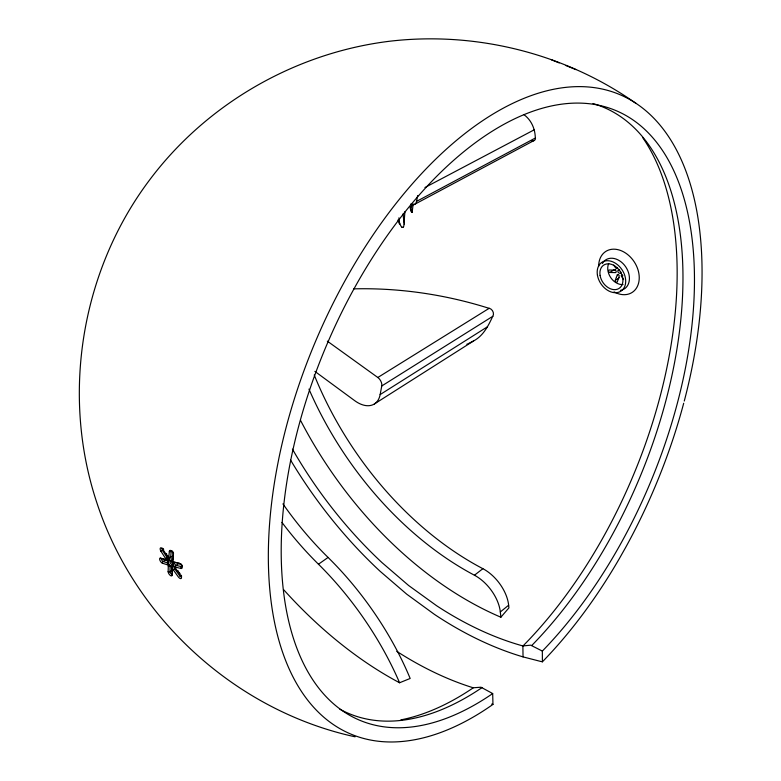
<?xml version="1.0" encoding="UTF-8"?>
<svg xmlns="http://www.w3.org/2000/svg" width="781" height="781" viewBox="0 0 781 781"><rect width="100%" height="100%" fill="white"/><g stroke="black" fill="none" stroke-linecap="round" stroke-linejoin="round"><path stroke-width="1.17" d="M172.347 569.583L172.396 568.207A1.289 0.986 0.2 0 0 172.298 569.613L172.162 573.732A1.289 1.006 -1.4 0 0 172.132 575.089A2.987 1.289 55.3 0 1 170.102 575.255A2.987 1.289 55.3 0 1 168.14 571.633L168.286 566.157A2.997 1.347 56.1 0 1 170.375 565.942A2.997 1.347 56.1 0 1 172.298 569.613L172.25 572.99M172.132 575.089L172.162 573.732M404.978 211.602A219.481 156.542 56.5 0 0 404.148 222.936L404.08 224.069M170.649 557.234L171.176 551.435A1.298 0.957 3.9 0 1 169.34 551.298L168.823 557.117A1.289 0.966 2.5 0 0 170.649 557.234L172.621 555.965M172.855 560.573L173.392 554.764A1.298 0.957 4.1 0 1 173.48 553.407L172.952 559.206A1.298 0.966 2.6 0 0 172.855 560.573A2.987 1.425 57.4 0 1 170.697 560.846A2.987 1.425 57.4 0 1 168.852 557.146M412.124 212.471L413.159 204.163L410.132 207.58L410.943 211.27A7.722 6.463 -4.5 0 0 411.636 212.051L412.124 212.471A7.419 4.959 62.1 0 1 413.159 204.163M314.88 371.385L354.662 400.643A29.717 17.973 58.4 0 0 380.142 394.581L381.763 385.97A6.678 4.081 58.1 0 0 377.819 377.496L327.337 341.151M410.523 204.134A7.351 4.911 62.5 0 0 416.556 201.391L417.659 195.562M684.273 401.043L684.703 399.403A346.832 184.687 -67.2 0 0 595.649 87.823L593.082 87.472A346.832 184.687 -67.2 0 0 279.032 457.578L278.221 461.678A346.832 184.687 -67.2 0 0 392.413 741.979A346.559 184.541 -67.2 0 0 403.367 741.354A346.91 184.736 -67.2 0 0 440.543 732.558L442.202 731.934A346.832 184.687 -67.2 0 0 481.33 712.184A347.028 184.804 -67.2 0 0 492.957 704.413L492.694 693.557A330.646 175.852 -67.2 0 1 299.133 424.542A330.646 175.852 -67.2 0 1 644.501 129.168A330.646 175.852 -67.2 0 1 542.346 651.081L542.395 661.8L541.106 661.527M683.697 403.23L683.551 403.777A346.91 184.736 -67.2 0 1 625.64 547.461L619.831 557.761A346.832 184.687 -67.2 0 1 542.375 661.839M617.908 274.502L616.385 277.06M618.806 277.382L619.128 276.386A1.318 1.006 57.9 0 0 618.415 274.678A1.318 1.006 57.9 0 0 617.029 275.078M616.17 277.714L615.848 278.71M618.591 278.036L618.269 279.022M618.054 279.686L617.39 281.668A1.318 1.015 58.8 0 1 615.994 282.068A1.318 1.015 58.8 0 1 615.301 280.359L615.633 279.364M374.353 403.982L473.618 340.926C483.302 335.82 488.33 325.833 492.733 316.334L381.763 385.97M403.308 227.017L402.127 227.349M300.48 420.266A318.804 211.397 56.8 0 0 382.944 534.331C405.681 557.439 430.946 578.174 458.574 595.2A318.804 211.397 56.8 0 0 500.875 617.215L508.919 607.882L508.646 605.207A33.31 19.564 52.2 0 0 482.873 568.685A274.717 183.086 56.8 0 1 314.235 374.987M163.18 549.599A2.997 1.386 59.6 0 0 160.495 547.94A2.997 1.386 59.6 0 0 160.993 551.347L165.611 558.552A2.997 1.386 58 0 0 168.364 560.202A2.997 1.386 58 0 0 167.817 556.843L163.083 549.707L163.61 549.453M175.422 568.304L180.538 575.216A3.007 1.396 53.9 0 1 181.182 578.477A3.007 1.396 53.9 0 1 178.293 576.876L173.304 569.896A2.997 1.396 55.5 0 1 172.699 566.596A2.997 1.396 55.5 0 1 175.53 568.217M167.827 556.833L168.305 556.599L167.72 555.701M500.875 617.215L500.318 611.943L508.646 605.207M160.993 551.347L162.477 550.371A1.708 0.761 60.9 0 1 162.184 548.447A1.708 0.761 60.9 0 1 163.619 549.297M308.954 389.104A276.259 182.666 56.8 0 0 474.438 575.226L482.873 568.685M165.611 558.552L167.085 557.546A1.708 0.771 58.3 0 0 168.471 558.571A1.708 0.771 58.3 0 0 168.637 557.243M173.304 569.896L175.481 568.373M179.63 575.88L179.718 575.822A1.708 0.771 51.5 0 0 181.319 576.759A1.708 0.771 51.5 0 0 181.192 575.226M281.931 522.382A243.77 146.769 57.1 0 0 318.463 564.214L328.079 557.449A193.122 95.917 54.7 0 1 410.162 678.464L399.579 682.76C376.54 670.508 354.974 655.61 334.873 639.004A334.58 202.64 57.1 0 1 283.835 589.889M175.5 568.256L175.979 567.924A1.708 0.771 54.1 0 0 174.358 567.016A1.708 0.771 54.1 0 0 174.749 568.861L179.718 575.822M623.609 279.598L621.559 276.494L622.877 275.625M180.821 563.902A1.718 0.879 53.9 0 0 180.489 563.775L179.122 563.443L176.184 565.356A1.298 0.996 -73.5 0 0 175.598 567.123L180.987 568.48A3.026 1.503 55.4 0 0 182.002 566.352A3.026 1.503 55.4 0 0 179.181 563.306L173.792 561.959A3.007 1.445 56.2 0 0 172.855 564.058A3.007 1.445 56.2 0 0 175.598 567.123M171.908 570.423L169.955 571.702A1.279 0.996 -1.5 0 1 168.14 571.633M615.301 280.359L619.333 277.724M170.844 565.756L170.112 566.235A1.289 0.986 0.1 0 1 168.286 566.157M167.642 559.645L168.374 559.167M614.842 270.148A1.318 1.006 56.5 0 1 616.17 271.417A1.318 1.006 56.5 0 1 615.33 272.608L609.893 272.471A1.318 1.015 55.7 0 1 608.555 271.222A1.318 1.015 55.7 0 1 609.405 270.011L614.842 270.148L615.731 269.572M165.992 559.577L163.053 561.471A1.289 1.025 -69.7 0 0 162.438 563.218L167.359 564.78A2.987 1.337 57.4 0 0 168.208 562.74A2.987 1.337 57.4 0 0 165.552 559.645L160.632 558.093A2.978 1.279 58.1 0 0 159.851 560.094A2.978 1.279 58.1 0 0 162.438 563.218M609.893 272.471L613.925 269.865M380.142 394.581L487.442 326.79M377.819 377.496L489.121 308.339A297.376 209.132 12.5 0 0 353.783 288.863M473.618 340.926L468.385 343.601M416.556 201.391L535.317 138.032C535.161 128.953 531.431 120.128 523.953 114.661M533.804 140.639L414.174 204.573M424.962 187.508L534.194 129.822M466.833 344.236L467.614 343.933M540.784 661.458L523.036 656.889A342.088 223.932 56.8 0 1 434.47 614.403L406.676 594.136L380.113 571.282A342.088 223.932 56.8 0 1 290.581 460.087M181.944 565.063A1.718 0.879 53.9 0 1 181.553 566.703L176.184 565.356A1.708 0.82 55.2 0 1 174.593 563.618A1.708 0.82 55.2 0 1 175.12 562.437L179.122 563.443M292.416 449.114A326.712 213.613 56.9 0 0 381.929 562.554L408.629 585.506L436.608 605.724A326.712 213.613 56.9 0 0 522.889 645.946L530.719 645.165L542.346 651.081M492.957 704.413L491.679 704.091M355.091 736.805C235.677 710.788 134.459 618.386 96.707 502.29C60.986 394.62 81.214 270.929 149.386 180.245C206.272 104.127 294.486 53.176 388.694 41.354C475.16 30.947 564.975 53.225 636.144 103.492M166.9 560.123L161.989 558.581A1.289 1.025 -69.8 0 1 160.632 558.093M168.53 562.691A1.708 0.722 57.2 0 1 167.964 563.023L163.053 561.471A1.699 0.664 58.3 0 1 161.608 559.674A1.699 0.664 58.3 0 1 161.989 558.581M565.747 65.477L575.939 69.607M551.396 59.756L559.167 62.91M492.694 693.557L480.989 687.212L473.198 687.778A337.665 210.128 57 0 1 396.758 651.334M180.02 573.596L179.074 572.297M613.661 265.081L615.574 267.776A1.318 0.996 55.8 0 0 617.488 267.541M177.834 570.55L178.459 571.428M167.085 557.546L162.477 550.371M166.265 553.456L166.851 554.354M522.889 645.946L523.036 656.889M592.984 103.551A328.772 176.906 -67.2 0 1 680.173 325.628A328.772 176.906 -67.2 0 1 531.705 645.555M481.975 687.641A328.772 176.906 -67.2 0 1 339.833 709.168M642.763 137.72A334.707 181.983 -67.2 0 1 522.909 646.033M473.159 687.885A334.707 181.983 -67.2 0 1 400.907 719.867M489.16 308.202A5.906 5.662 33.7 0 1 492.87 316.412M535.473 138.052A6.443 3.759 20.8 0 1 531.47 141.127M474.438 575.226A33.476 19.496 52.3 0 1 500.318 611.943M328.079 557.449A242.344 147.336 57.1 0 1 282.927 503.891M318.463 564.214A194.069 95.35 54.8 0 1 399.579 682.76M402.039 227.417A9.948 8.474 -1.9 0 1 399.989 223.786M399.394 223.903A70.837 58.507 9.1 0 1 397.988 219.93M399.716 223.835A82.718 56.457 60.8 0 1 398.906 217.84M403.416 227.046A6.551 5.682 -9.8 0 0 403.904 225.27A18.148 15.581 -14.2 0 0 404.109 224.069M404.148 222.936A79.301 54.211 60.8 0 1 403.113 213.828M172.952 559.206A1.699 0.81 57.3 0 1 171.722 559.352A1.699 0.81 57.3 0 1 170.668 557.253M620.944 272.159A1.865 1.406 57.2 0 1 619.187 273.145A1.865 1.406 57.2 0 1 617.869 270.812A1.865 1.406 57.2 0 1 619.704 269.972M169.34 551.298A2.997 1.484 58.3 0 1 172.367 551.874M171.176 551.435A1.708 0.859 58.8 0 1 172.972 551.845M173.353 552.597A1.708 0.859 58.8 0 1 173.46 553.387M172.386 551.884A2.997 1.484 58.3 0 1 173.392 554.764M167.359 564.78A1.298 1.015 -71.2 0 1 167.964 563.033M167.31 560.358A1.708 0.722 57.2 0 1 167.524 560.543M168.032 561.158A1.708 0.722 57.2 0 1 168.305 561.666M172.22 567.465A1.708 0.732 55.1 0 0 170.941 565.903A1.708 0.732 55.1 0 0 170.112 566.235L169.955 571.702A1.699 0.674 53.8 0 0 170.99 573.596A1.699 0.674 53.8 0 0 172.21 573.898M173.099 564.263A2.392 1.093 56.4 0 1 171.127 564.038A2.392 1.093 56.4 0 1 169.994 560.983A2.392 1.093 56.4 0 1 172.21 561.881M172.738 562.73A2.392 1.093 56.4 0 1 173.031 563.521M621.559 276.494A1.328 0.996 58.5 0 1 622.047 274.678M175.12 562.437A1.298 0.996 -73.6 0 1 173.792 561.959M180.479 563.775A1.308 0.986 -75 0 1 179.181 563.296M181.338 564.282A1.718 0.879 53.9 0 1 181.582 564.546M180.987 568.48A1.308 0.986 -74.8 0 1 181.543 566.703M623.043 284.557A13.892 10.436 57.2 0 1 610.752 277.655A13.892 10.436 57.2 0 1 608.711 263.49M166.714 560.221A1.298 1.015 -71.3 0 1 165.552 559.645M598.685 266.331A24.377 18.305 57.2 0 1 620.475 250.428A24.377 18.305 57.2 0 1 638.985 281.17A24.377 18.305 57.2 0 1 614.061 291.879M602.385 263.49A17.25 13.013 57.6 0 1 625.747 266.907A17.25 13.013 57.6 0 1 620.397 290.376M597.406 275.019A17.289 12.672 56.2 0 0 620.651 291.342A17.289 12.672 56.2 0 0 616.277 263.783A17.289 12.672 56.2 0 0 597.406 275.019M600.081 275.39A13.96 10.241 56.2 0 0 618.864 288.54A13.96 10.241 56.2 0 0 615.301 266.272A13.96 10.241 56.2 0 0 600.081 275.39M173.011 565.532A3.71 1.718 56.8 0 0 169.75 560.348A3.68 1.708 56.8 0 0 168.12 561.949A3.68 1.708 56.8 0 0 170.707 566.069A3.68 1.708 56.8 0 0 173.011 565.542"/></g></svg>
